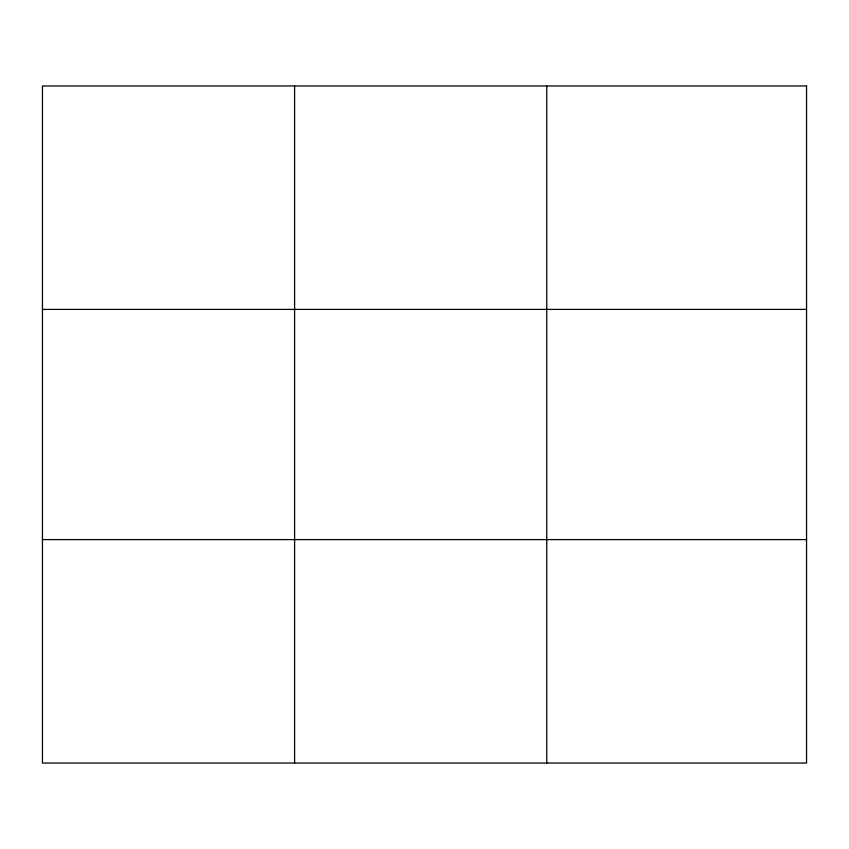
<?xml version="1.0" encoding="UTF-8"?>
<svg xmlns="http://www.w3.org/2000/svg" width="849" height="849" viewBox="0 0 849 849"><rect width="100%" height="100%" fill="white"/><g stroke="black" fill="none" stroke-linecap="round" stroke-linejoin="round"><path stroke-width="1.27" d="M294.603 763.028L294.603 85.972M546.756 763.028L546.756 85.972M42.45 309.397L806.55 309.397M42.45 539.603L806.55 539.603M806.55 85.972L806.55 763.028L42.45 763.028L42.45 85.972L806.55 85.972"/></g></svg>
